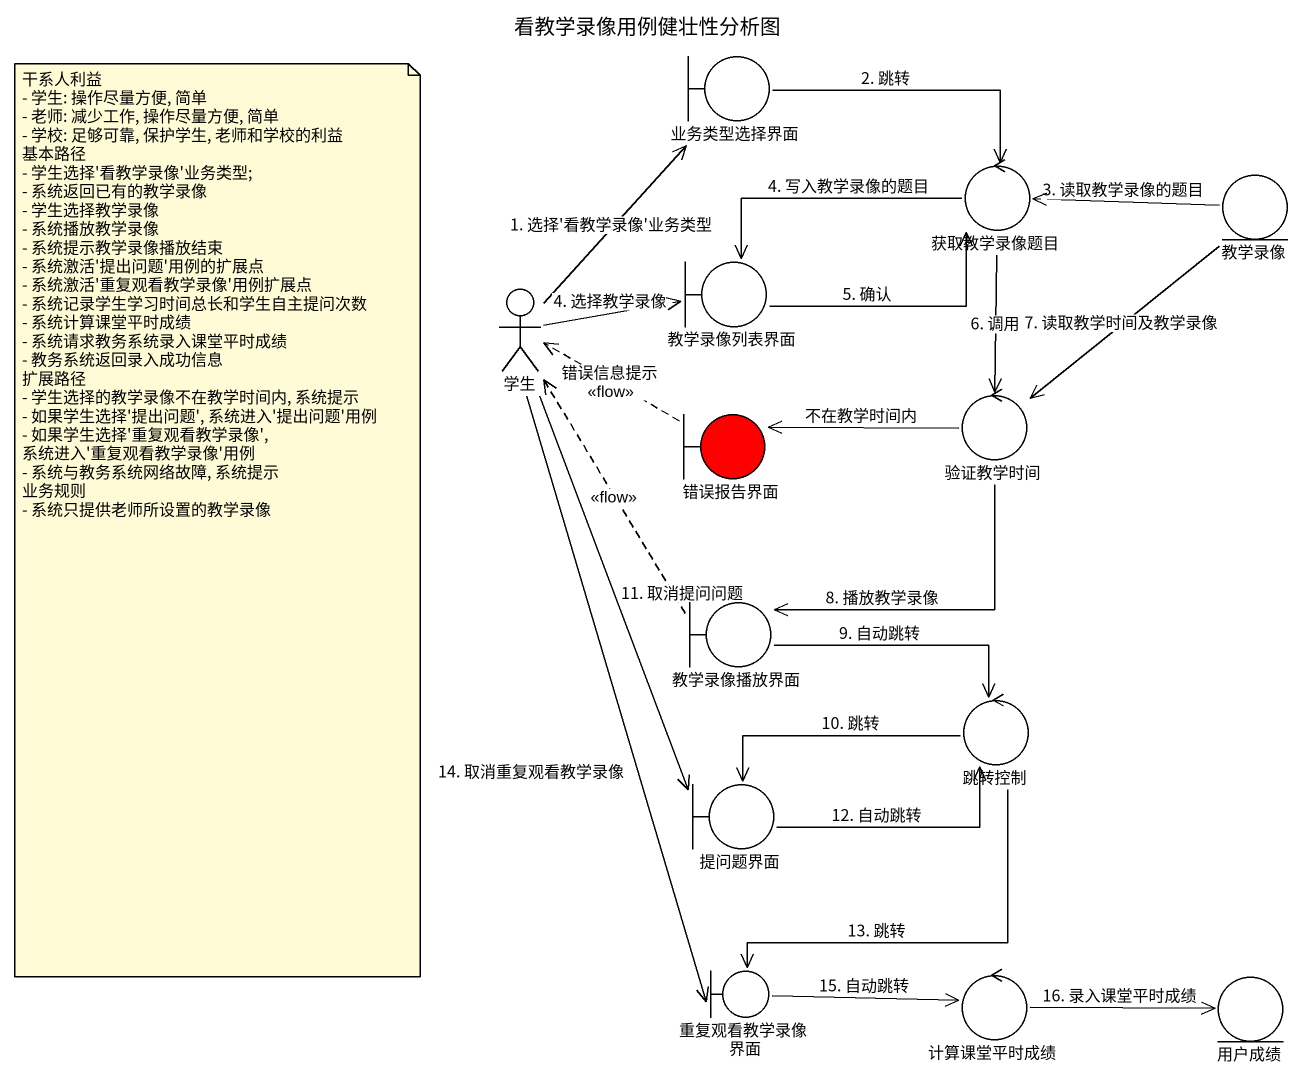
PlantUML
@startuml
title 看教学录像用例健壮性分析图
boundary 业务类型选择界面
control 获取教学录像题目
entity 教学录像
actor 学生
boundary 教学录像列表界面
boundary 错误报告界面 #FF0000
control 验证教学时间
boundary 教学录像播放界面
control 跳转控制
boundary 提问题界面
boundary 重复观看教学录像界面
control 计算课堂平时成绩
entity 用户成绩
业务类型选择界面 -right-> 获取教学录像题目 : 2. 跳转
获取教学录像题目 <-right- 教学录像 : 3. 读取教学录像的题目
获取教学录像题目 -left-> 教学录像列表界面 : 4. 写入教学录像的题目
获取教学录像题目 --> 验证教学时间 : 6. 调用
教学录像 --> 验证教学时间 : 7. 读取教学时间及教学录像
学生 -up-> 业务类型选择界面 : 1. 选择'看教学录像'业务类型
学生 -right-> 教学录像列表界面 : 4. 选择教学录像
学生 --> 提问题界面 : 11. 取消提问问题
学生 --> 重复观看教学录像界面 : 14. 取消重复观看教学录像
教学录像列表界面 -right-> 获取教学录像题目 : 5. 确认
错误报告界面 .left.> 学生 : 错误信息提示\n<<flow>>
验证教学时间 -left-> 错误报告界面 : 不在教学时间内
验证教学时间 --> 教学录像播放界面 : 8. 播放教学录像
教学录像播放界面 .up.> 学生 : <<flow>>
教学录像播放界面 -right-> 跳转控制 : 9. 自动跳转
跳转控制 -left-> 提问题界面 : 10. 跳转
跳转控制 --> 重复观看教学录像界面 : 13. 跳转
提问题界面 -right-> 跳转控制 : 12. 自动跳转
重复观看教学录像界面 -right-> 计算课堂平时成绩 : 15. 自动跳转
计算课堂平时成绩 -right-> 用户成绩 : 16. 录入课堂平时成绩
note as N1
  干系人利益
  - 学生: 操作尽量方便, 简单
  - 老师: 减少工作, 操作尽量方便, 简单
  - 学校: 足够可靠, 保护学生, 老师和学校的利益
  基本路径
  - 学生选择'看教学录像'业务类型;
  - 系统返回已有的教学录像
  - 学生选择教学录像
  - 系统播放教学录像
  - 系统提示教学录像播放结束
  - 系统激活'提出问题'用例的扩展点
  - 系统激活'重复观看教学录像'用例扩展点
  - 系统记录学生学习时间总长和学生自主提问次数
  - 系统计算课堂平时成绩
  - 系统请求教务系统录入课堂平时成绩
  - 教务系统返回录入成功信息
  扩展路径
  - 学生选择的教学录像不在教学时间内, 系统提示
  - 如果学生选择'提出问题', 系统进入'提出问题'用例
  - 如果学生选择'重复观看教学录像', 系统进入'重复观看教学录像'用例
  - 系统与教务系统网络故障, 系统提示
  业务规则
  - 系统只提供老师所设置的教学录像
end note
@enduml
